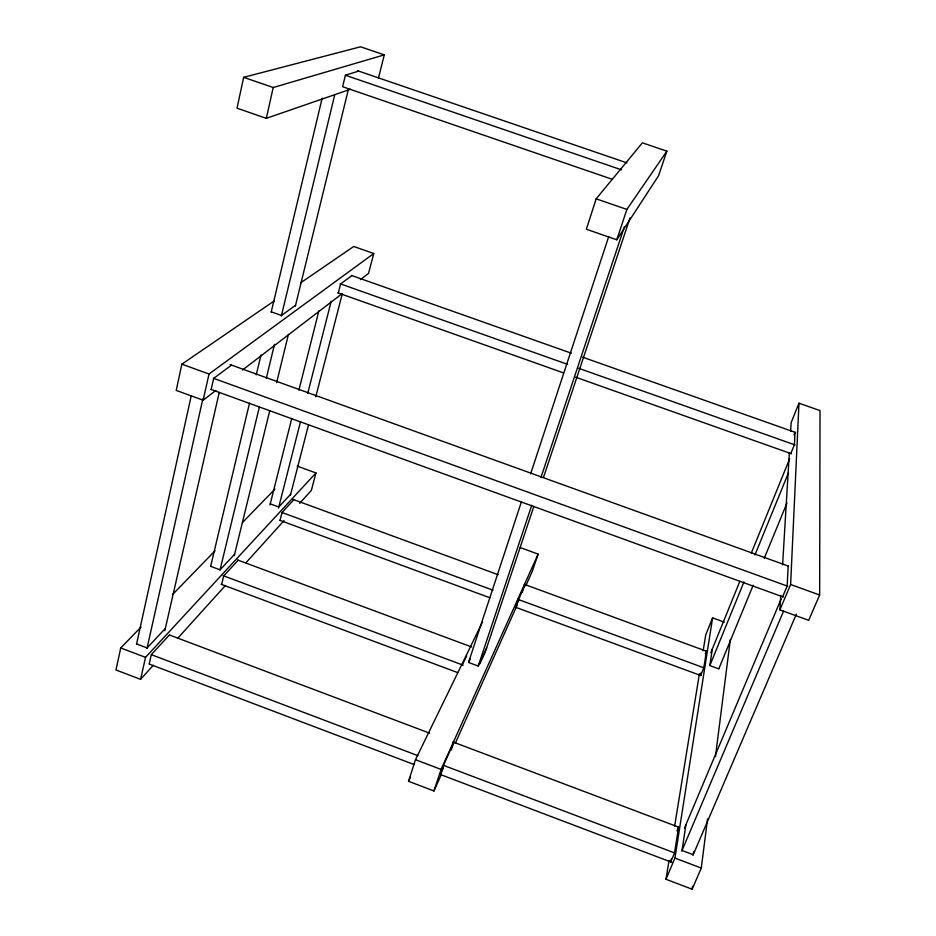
<?xml version="1.0" encoding="UTF-8"?>
<svg xmlns="http://www.w3.org/2000/svg" width="936" height="936" viewBox="0 0 936 936"><rect width="100%" height="100%" fill="white"/><g stroke="black" fill="none" stroke-linecap="round" stroke-linejoin="round"><path stroke-width="1.4" d="M780.764 595.355L779.899 609.862L808.681 620.334L819.655 595.015L820.018 410.6L798.981 403.194L791.142 422.662L790.616 431.367M779.899 609.862L790.616 584.509L798.981 403.194M788.182 566.046L787.164 586.03L782.625 596.794M782.601 564.876L789.317 453.129M669.018 860.57L665.976 879.255L692.125 889.2L701.286 868.07L707.546 818.871M715.443 756.662L730.337 639.463M692.125 889.2L692.511 886.31M693.611 851.83L693.213 854.708L682.04 850.485L685.912 824.733M712.331 649.022L709.839 665.59L718.789 668.877M665.976 879.255L674.938 858.078L712.588 617.842L724.347 622.136M671.206 859.037L670.738 861.916L674.54 852.895L678.612 827.131L677.02 830.922M701.122 672.703L700.678 675.488L703.802 667.801L706.423 651.21L705.405 653.726M674.634 826.067L699.414 673.709M703.158 650.707L705.732 634.9L712.588 617.842M141.02 627.05L120.732 647.958L115.982 669.989L140.587 679.349L153.27 665.309M274.412 300.807L181.865 364.174L176.214 390.417L203.147 400.198L215.865 390.452M378.378 78.332L384.298 54.885L360.571 46.8L243.664 77.325L237.019 108.178L266.315 118.334L350.45 89.248M136.481 644.401L191.166 396.103M146.999 648.391L202.878 398.818M140.587 679.349L145.525 657.353L315.959 472.949L297.238 466.116M203.147 400.198L209.02 374.002L373.78 253.539L353.738 246.484L300.854 282.695M266.315 118.334L273.218 87.516L384.298 54.885M149.187 664.022L151.293 654.65L169.404 634.959M211.162 389.481L213.677 378.378L231.52 365.099M164.818 630.724L219.235 392.418M210.635 566.374L249.502 403.194M256.253 374.821L260.992 354.955M271.124 312.378L322.159 98.128M220.054 569.884L259.424 406.786M266.269 378.425L274.494 344.389M281.338 316.017L334.737 94.782M221.656 584.462L223.739 575.897L238.189 560.184M234.281 555.645L269.697 410.951M276.635 382.59L288.44 334.363M295.39 305.99L348.508 88.955M269.966 504.972L291.751 418.521M298.888 390.172L318.895 310.799M278.495 508.108L300.514 421.691M307.733 393.354L331.204 301.275M280.016 520.404L282.029 512.507L293.822 499.695M338.294 292.98L340.61 283.936L351.842 275.582M290.382 495.343L308.494 424.979M315.748 396.841L342.19 294.103M315.959 472.949L311.349 490.417L299.637 503.369M373.78 253.539L368.538 273.406L360.442 279.618M441.102 774.996L433.941 790.967L408.529 781.291L415.479 759.704L482.543 621.913M596.162 198.83L586.357 229.238L616.812 239.791L658.57 175.722L666.853 151.164L642.388 142.834L596.162 198.83L626.886 209.418L666.853 151.164M468.515 662.512L521.481 501.626M530.607 473.885L608.669 236.726M433.941 790.967L441.102 769.415L538.13 554.112L520.322 547.607M616.812 239.791L626.886 209.418M478.214 666.128L531.707 505.335M540.926 477.606L624.406 226.711M451.281 750.017L453.843 742.307L443.477 765.355L440.423 774.528L443.325 768.082M485.725 650.66L533.824 506.423M543.535 477.301L630.022 217.959M522.265 592.172L524.85 584.532L515.502 607.218L518.883 599.695M538.13 554.112L532.268 571.346L525.716 585.995M794.032 434.772L795.038 432.292L794.395 444.717L790.815 453.55M710.787 652.813L739.814 581.396M751.315 553.106L789.645 458.78M709.909 665.402L743.968 581.888M754.954 554.943L788.475 472.762M718.86 668.702L753.188 585.222M764.256 558.289L786.954 503.088M684.508 828.067L781.174 598.888M681.829 850.988L783.607 611.068M693.003 855.223L796.349 614.145M455.399 743.055L517.374 604.621M486.65 647.887L478.237 666.046L468.538 662.431L470.399 658.57M479.84 663.764L485.269 652.041M408.529 781.291L410.424 777.348M462.314 664.864L466.701 655.82M177.664 638.329L225.482 585.421M245.969 562.747L284.029 520.638M165.344 628.43L147.092 647.958L136.574 643.98M234.62 554.264L220.065 569.837L210.647 566.327M290.651 494.266L278.776 506.984L270.258 503.849M172.47 594.652L215.069 550.766M242.459 522.545L274.927 489.107M242.471 370.059L341.933 293.799M295.554 305.311L281.467 315.467L271.264 311.817M358.663 71.101L345.396 75.243L342.611 86.72L612.202 179.279M357.47 70.691L626.886 162.864M345.431 75.254L621.481 169.837M243.664 77.325L273.218 87.516M351.491 275.453L571.486 353.246M582.485 357.142L795.612 432.502M340.166 283.784L567.625 364.373M578.647 368.281L795.073 444.951M337.849 292.828L563.296 372.82M575.663 377.208L791.482 453.796M230.057 364.572L788.638 566.21M181.865 364.174L209.02 374.002M790.616 584.509L819.655 595.015M213.42 378.284L787.784 586.264M210.928 389.399L783.233 597.016M292.395 499.169L498.163 574.727M524.23 584.298L706.668 651.304M281.888 512.46L493.015 590.195M517.702 599.274L704.153 667.93M279.876 520.346L489.762 597.73M515.83 607.335L701.017 675.605M237.697 560.009L471.709 646.998M223.119 575.663L463.063 665.145M221.06 584.24L457.54 672.551M169.755 635.099L429.636 733.169M452.884 741.944L678.565 827.108M151.503 654.732L417.854 755.644M443.816 765.484L674.657 852.942M120.732 647.958L145.525 657.353M415.479 759.704L441.102 769.415M674.938 858.078L701.286 868.07M149.397 664.104L414.215 764.583M440.142 774.423L672.2 862.477"/></g></svg>
